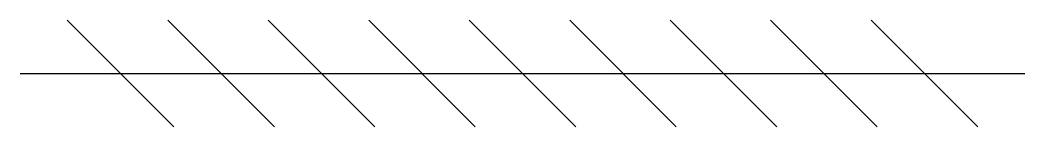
# Model space of a CAD drawing. Header units: millimetres. Extents: x -500 to 500, y -53 to 53.
import ezdxf

# ---------------------------------------------------------------- set-up
doc = ezdxf.new("R2010")
doc.units = ezdxf.units.MM

msp = doc.modelspace()

# ---------------------------------------------------------------- linework, layer by layer
at = {"color": 0, "linetype": 'ByBlock', "lineweight": -2}
for p, q in [((-453.03, 53.03), (-346.97, -53.03)), ((-353.03, 53.03), (-246.97, -53.03)), ((-253.03, 53.03), (-146.97, -53.03)), ((-153.03, 53.03), (-46.97, -53.03)), ((-53.03, 53.03), (53.03, -53.03)), ((46.97, 53.03), (153.03, -53.03)), ((146.97, 53.03), (253.03, -53.03)), ((246.97, 53.03), (353.03, -53.03)), ((346.97, 53.03), (453.03, -53.03)), ((-500, 0), (500, 0))]:
    msp.add_line(p, q, dxfattribs=at)

doc.saveas('drawing.dxf')
